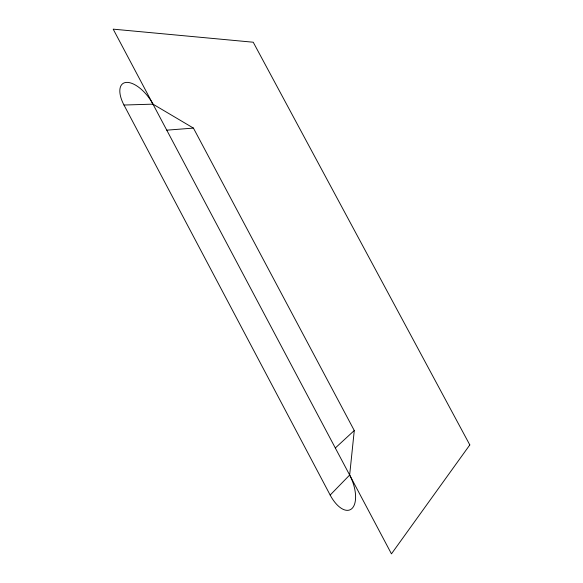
<?xml version="1.0" encoding="UTF-8"?>
<svg xmlns="http://www.w3.org/2000/svg" width="583" height="583" viewBox="0 0 583 583"><rect width="100%" height="100%" fill="white"/><g stroke="black" fill="none" stroke-linecap="round" stroke-linejoin="round"><path stroke-width="0.87" d="M349.654 475.036L354.275 430.524L193.425 128.092L152.965 104.146A26.213 12.498 53 0 0 126.708 82.385A26.213 12.498 53 0 0 123.975 105.035L330.167 495.062A26.709 13.066 68.2 0 0 352.212 508.274A26.709 13.066 68.2 0 0 349.654 475.036L330.167 495.062M335.32 447.992L354.275 430.524M166.767 130.169L193.425 128.092M123.975 105.035L152.965 104.146M469.811 444.916L391.455 553.85L113.189 29.15L253.233 42.224L469.811 444.916"/></g></svg>
